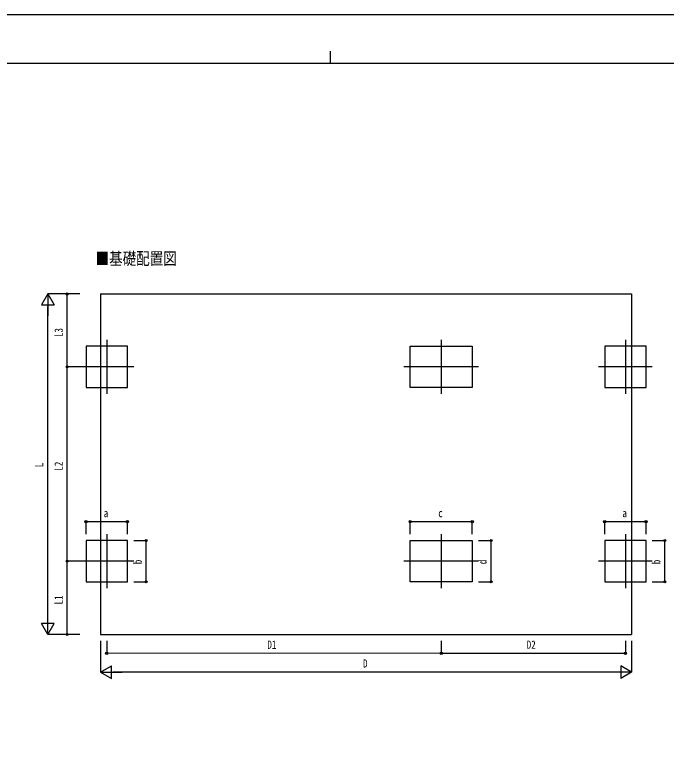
# Model space of a CAD drawing. Units: millimetres, scale not verified. Extents: x -16820 to 16820, y -11880 to 11880.
# Drawn here: x -5051 to 5343, y 177 to 11880 of the extents above; entities that cross this region are included whole.
import ezdxf
from ezdxf.enums import TextEntityAlignment as Align

# ---------------------------------------------------------------- set-up
doc = ezdxf.new("R2010")
doc.units = ezdxf.units.MM
doc.header["$LTSCALE"] = 50
for name, color, linetype in [('0-2_USER1', 3, 'Continuous'), ('0-3_YKK_12', 2, 'Continuous'), ('0-5_YKK_A1', 4, 'Continuous'), ('0-6_YKK_D', 6, 'Continuous'), ('0-7_YKK_ZWAK', 7, 'Continuous')]:
    doc.layers.add(name, color=color, linetype=linetype)
doc.styles.add('ＭＳ ゴシック', font='')
doc.styles.get('ＭＳ ゴシック').set_extended_font_data('MS Gothic')

msp = doc.modelspace()

# ---------------------------------------------------------------- linework, layer by layer
at = {"layer": '0-3_YKK_12'}
for p, q in [((-3582.92, 6692.11), (-3582.92, 5832.11)), ((1753.58, 6692.11), (1753.58, 5832.11)), ((4690.08, 6692.11), (4690.08, 5832.11)), ((-3152.92, 6262.11), (-4012.92, 6262.11)), ((2348.58, 6262.11), (1158.58, 6262.11)), ((5120.08, 6262.11), (4260.08, 6262.11)), ((-3582.92, 3592.11), (-3582.92, 2732.11)), ((1753.58, 3592.11), (1753.58, 2732.11)), ((4690.08, 3592.11), (4690.08, 2732.11)), ((-3152.92, 3162.11), (-4012.92, 3162.11)), ((2348.58, 3162.11), (1158.58, 3162.11)), ((5120.08, 3162.11), (4260.08, 3162.11))]:
    msp.add_line(p, q, dxfattribs=at)
at = {"layer": '0-5_YKK_A1'}
for p, q in [((-3681.42, 7424.96), (-3681.42, 1993.11)), ((-3681.42, 1993.11), (4788.58, 1993.11))]:
    msp.add_line(p, q, dxfattribs=at)
msp.add_lwpolyline([(-3681.42, 7424.96), (4788.58, 7424.96), (4788.58, 1993.11)], dxfattribs=at)
for points in [[(-3252.92, 5932.11), (-3252.92, 6592.11), (-3912.92, 6592.11), (-3912.92, 5932.11)], [(1258.58, 6592.11), (2248.58, 6592.11), (2248.58, 5932.11), (1258.58, 5932.11)], [(5020.08, 5932.11), (5020.08, 6592.11), (4360.08, 6592.11), (4360.08, 5932.11)], [(-3252.92, 2832.11), (-3252.92, 3492.11), (-3912.92, 3492.11), (-3912.92, 2832.11)], [(1258.58, 3492.11), (2248.58, 3492.11), (2248.58, 2832.11), (1258.58, 2832.11)], [(5020.08, 2832.11), (5020.08, 3492.11), (4360.08, 3492.11), (4360.08, 2832.11)]]:
    msp.add_lwpolyline(points, close=True, dxfattribs=at)
at = {"layer": '0-6_YKK_D'}
for p, q in [((-4522.92, 7424.96), (-4622.92, 7251.75)), ((-4012.92, 7424.96), (-4523.92, 7424.96)), ((-4522.92, 7424.96), (-4422.92, 7251.75)), ((-4522.92, 7424.96), (-4522.92, 7078.55)), ((-4012.92, 7424.96), (-4213.92, 7424.96)), ((-4212.92, 6262.11), (-4212.92, 7424.96)), ((-4622.92, 7251.75), (-4422.92, 7251.75)), ((-4522.92, 2193.11), (-4522.92, 7224.96)), ((-4012.92, 6262.11), (-4213.92, 6262.11)), ((-4012.92, 6262.11), (-4213.92, 6262.11)), ((-4212.92, 3162.11), (-4212.92, 6262.11)), ((-3912.92, 3592.11), (-3912.92, 3793.11)), ((-3252.92, 3792.11), (-3912.92, 3792.11)), ((-3252.92, 3592.11), (-3252.92, 3793.11)), ((1258.58, 3592.11), (1258.58, 3793.11)), ((2248.58, 3792.11), (1258.58, 3792.11)), ((2248.58, 3592.11), (2248.58, 3793.11)), ((4360.08, 3592.11), (4360.08, 3793.11)), ((5020.08, 3792.11), (4360.08, 3792.11)), ((5020.08, 3592.11), (5020.08, 3793.11)), ((-3152.92, 3492.11), (-2951.92, 3492.11)), ((-2952.92, 2832.11), (-2952.92, 3492.11)), ((2348.58, 3492.11), (2549.58, 3492.11)), ((2548.58, 2832.11), (2548.58, 3492.11)), ((5120.08, 3492.11), (5321.08, 3492.11)), ((5320.08, 2832.11), (5320.08, 3492.11)), ((-4012.92, 3162.11), (-4213.92, 3162.11)), ((-4013.92, 3162.11), (-4213.92, 3162.11)), ((-4212.92, 1993.11), (-4212.92, 3162.11)), ((-3152.92, 2832.11), (-2951.92, 2832.11)), ((2348.58, 2832.11), (2549.58, 2832.11)), ((5120.08, 2832.11), (5321.08, 2832.11)), ((-4522.92, 1993.11), (-4522.92, 2339.52)), ((-4522.92, 1993.11), (-4622.92, 2166.32)), ((-4422.92, 2166.32), (-4622.92, 2166.32)), ((-4522.92, 1993.11), (-4422.92, 2166.32)), ((-4012.92, 1993.11), (-4523.92, 1993.11)), ((-4012.92, 1993.11), (-4213.92, 1993.11)), ((-3681.42, 1893.11), (-3681.42, 1392.11)), ((-3583.07, 1893.11), (-3583.11, 1692.1)), ((1753.43, 1893.11), (1753.39, 1691.1)), ((1753.58, 1893.11), (1753.58, 1692.11)), ((4690.08, 1893.11), (4690.08, 1692.11)), ((4788.58, 1893.11), (4788.58, 1392.11)), ((1753.39, 1692.1), (-3583.11, 1693.1)), ((1753.58, 1693.11), (4690.08, 1693.11)), ((-3681.42, 1393.11), (-3508.22, 1493.11)), ((-3508.22, 1293.11), (-3508.22, 1493.11)), ((4788.58, 1393.11), (4615.37, 1493.11)), ((4615.37, 1493.11), (4615.37, 1293.11)), ((-3681.42, 1393.11), (-3508.22, 1293.11)), ((-3681.42, 1393.11), (-3335.01, 1393.11)), ((4588.58, 1393.11), (-3481.42, 1393.11)), ((4788.58, 1393.11), (4442.17, 1393.11)), ((4788.58, 1393.11), (4615.37, 1293.11))]:
    msp.add_line(p, q, dxfattribs=at)
for centre in [(-4212.92, 7424.96), (-4212.92, 6262.11), (-4212.92, 6262.11), (-3912.92, 3792.11), (-3252.92, 3792.11), (1258.58, 3792.11), (2248.58, 3792.11), (4360.08, 3792.11), (5020.08, 3792.11), (-2952.92, 3492.11), (2548.58, 3492.11), (5320.08, 3492.11), (-4212.92, 3162.11), (-4212.92, 3162.11), (-2952.92, 2832.11), (2548.58, 2832.11), (5320.08, 2832.11), (-4212.92, 1993.11), (-3583.11, 1693.1), (1753.39, 1692.1), (1753.58, 1693.11), (4690.08, 1693.11)]:
    msp.add_circle(centre, 17, dxfattribs=at)
at = {"layer": '0-7_YKK_ZWAK'}
for p, q in [((-19.92, 11300), (-19.92, 11100)), ((15580.08, 11100), (-15619.92, 11100))]:
    msp.add_line(p, q, dxfattribs=at)
msp.add_lwpolyline([(-16820, -11880), (16820, -11880), (16820, 11880), (-16820, 11880)], close=True, dxfattribs=at)

# ---------------------------------------------------------------- texts
at = {"layer": '0-2_USER1', "style": 'ＭＳ ゴシック', "width": 0.8}
msp.add_text('■基礎配置図', height=197.9, dxfattribs=at).set_placement((-3760.24, 7832.08), align=Align.BOTTOM_LEFT)
at = {"layer": '0-6_YKK_D', "style": 'ＭＳ ゴシック', "width": 0.8}
for s, rotation, p in [('L3', 90, (-4244.92, 6737.94)), ('L', 90, (-4554.92, 4661.04)), ('L2', 90, (-4244.92, 4606.51)), ('b', 90, (-2984.92, 3114.11)), ('d', 90, (2516.58, 3114.11)), ('b', 90, (5288.08, 3114.11)), ('L1', 90, (-4244.92, 2472.01)), ('D1', 359.989, (-1020.45, 1724.62))]:
    msp.add_text(s, height=132, rotation=rotation, dxfattribs=at).set_placement(p, align=Align.BOTTOM_LEFT)
for s, p in [('a', (-3630.92, 3824.11)), ('c', (1705.58, 3824.11)), ('a', (4642.08, 3824.11)), ('D2', (3116.23, 1725.11)), ('D', (505.58, 1425.11))]:
    msp.add_text(s, height=132, dxfattribs=at).set_placement(p, align=Align.BOTTOM_LEFT)

doc.saveas('drawing.dxf')
